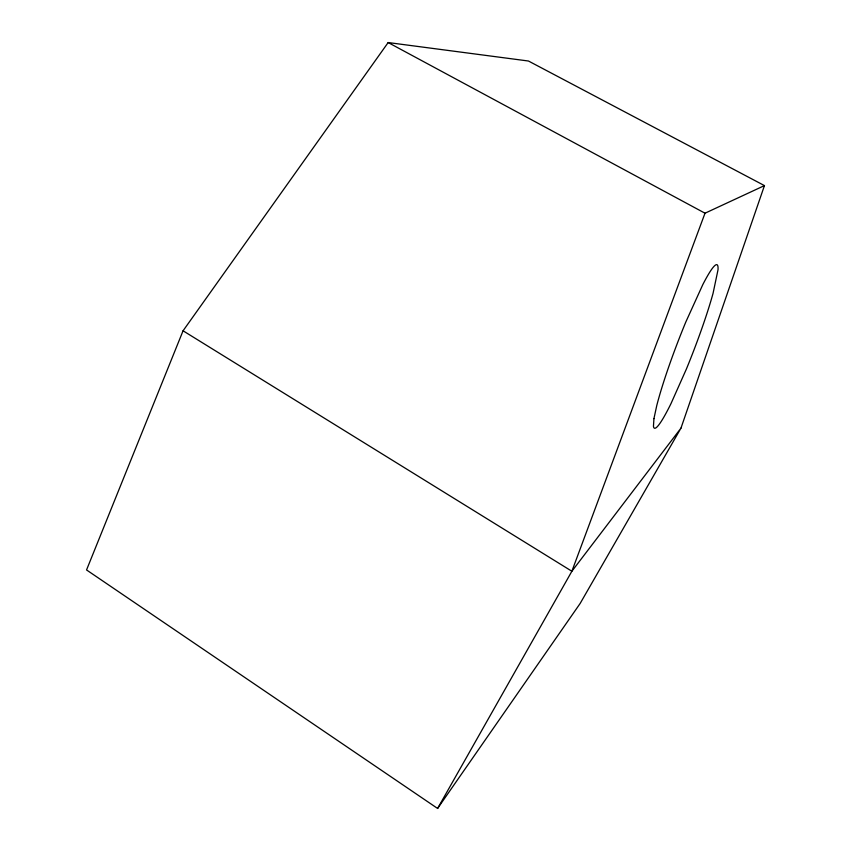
<?xml version="1.0" encoding="UTF-8"?>
<svg xmlns="http://www.w3.org/2000/svg" width="851" height="851" viewBox="0 0 851 851"><rect width="100%" height="100%" fill="white"/><g stroke="black" fill="none" stroke-linecap="round" stroke-linejoin="round"><path stroke-width="1.28" d="M680.96 428.149L764.453 185.603L528.46 61.017L388.162 42.55L183.061 330.794L86.547 569.947L437.605 808.45L580.137 603.476L680.96 428.149L571.883 571.244L437.605 808.45M764.453 185.603L705.011 213.207L571.883 571.244L183.061 330.794M388.162 42.55L705.011 213.207M653.94 418.639L653.451 426.245A85.355 8.84 -69 0 0 671.003 403.587L686.374 369.089A88.738 9.212 -69 0 0 713.042 293.414L718.01 269.81A85.462 8.861 -69.1 0 0 702.83 284.574L685.757 322.135A88.451 9.148 -69 0 0 656.727 405.704L653.94 418.639"/></g></svg>
